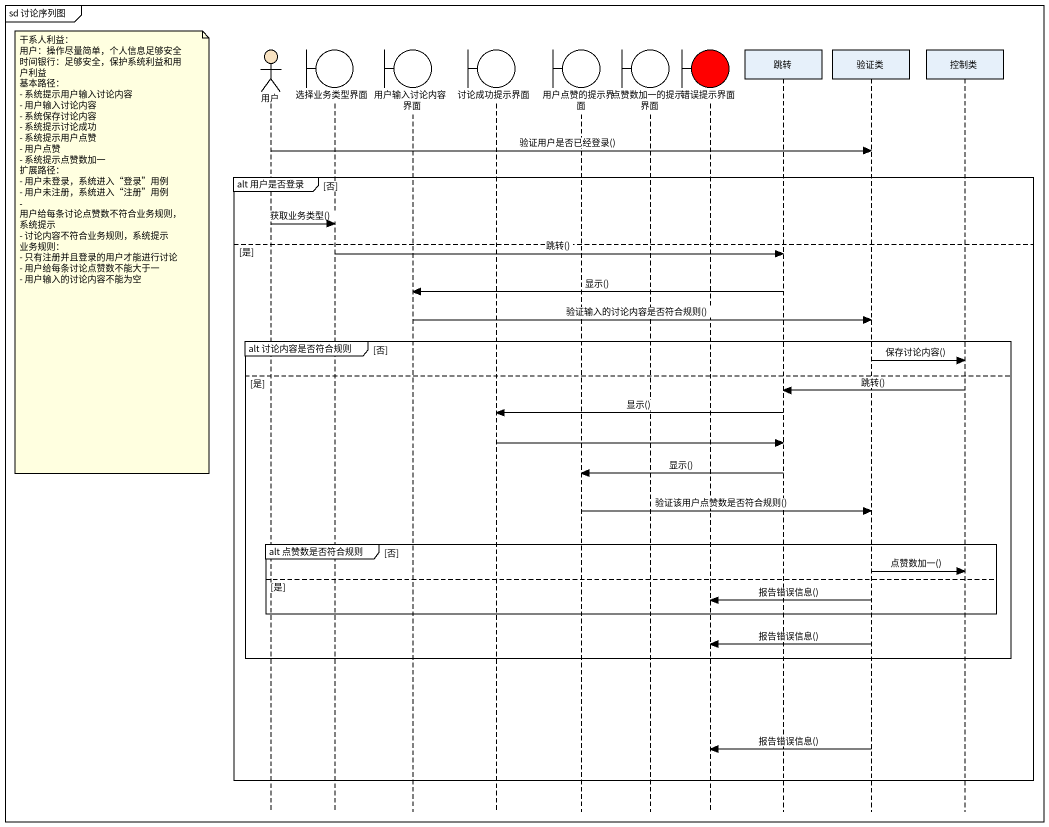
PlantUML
@startuml
mainframe sd 讨论序列图
hide footbox
actor 用户 #F8E2C1
boundary 选择业务类型界面
boundary 用户输入讨论内容界面
boundary 讨论成功提示界面
boundary 用户点赞的提示界面
boundary 点赞数加一的提示界面
boundary 错误提示界面 #FF0000
participant 跳转
participant 验证类
participant 控制类

用户 -> 验证类 : 验证用户是否已经登录()
group alt 用户是否登录 [否]
  用户 -> 选择业务类型界面 : 获取业务类型()
else 是
  note left of 用户
    干系人利益：
    用户：操作尽量简单，个人信息足够安全
    时间银行：足够安全，保护系统利益和用户利益
    基本路径：
    - 系统提示用户输入讨论内容
    - 用户输入讨论内容
    - 系统保存讨论内容
    - 系统提示讨论成功
    - 系统提示用户点赞
    - 用户点赞
    - 系统提示点赞数加一
    扩展路径：
    - 用户未登录，系统进入“登录”用例
    - 用户未注册，系统进入“注册”用例
    - 用户给每条讨论点赞数不符合业务规则，系统提示
    - 讨论内容不符合业务规则，系统提示
    业务规则：
    - 只有注册并且登录的用户才能进行讨论
    - 用户给每条讨论点赞数不能大于一
    - 用户输入的讨论内容不能为空
  end note
  选择业务类型界面 -> 跳转 : 跳转()
  跳转 -> 用户输入讨论内容界面 : 显示()
  用户输入讨论内容界面 -> 验证类 : 验证输入的讨论内容是否符合规则()
  group alt 讨论内容是否符合规则 [否]
    验证类 -> 控制类 : 保存讨论内容()
  else 是
    控制类 -> 跳转 : 跳转()
    跳转 -> 讨论成功提示界面 : 显示()
    讨论成功提示界面 -> 跳转
    跳转 -> 用户点赞的提示界面 : 显示()
    用户点赞的提示界面 -> 验证类 : 验证该用户点赞数是否符合规则()
    group alt 点赞数是否符合规则 [否]
      验证类 -> 控制类 : 点赞数加一()
    else 是
      验证类 -> 错误提示界面 : 报告错误信息()
    end
    验证类 -> 错误提示界面 : 报告错误信息()
  end
  验证类 -> 错误提示界面 : 报告错误信息()
end
@enduml
